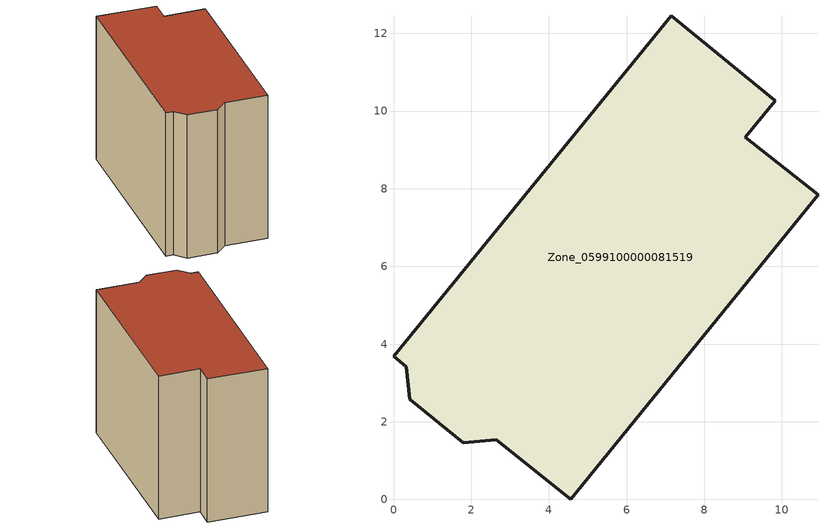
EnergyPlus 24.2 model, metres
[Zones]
Zone_0599100000081519
 floor ground (C_G): 9.06,9.33 10.93,7.85 4.57,0 2.64,1.54 1.79,1.46 0.42,2.58 0.33,3.42 0,3.69 7.15,12.46 9.83,10.27 z0
 wall outside (C_F): 0.33,3.42 0.42,2.58 1.79,1.46 2.64,1.54 4.57,0 10.93,7.85 9.06,9.33 9.83,10.27 7.15,12.46 0,3.69 0.33,3.42 z0:8.91
 roof outside (C_R): 7.15,12.46 0,3.69 0.33,3.42 0.42,2.58 1.79,1.46 2.64,1.54 4.57,0 10.93,7.85 9.06,9.33 9.83,10.27 z8.91
[BUILDING]
Pand.0599100000081519: North Axis=0; Terrain=City; Loads Convergence Tolerance Value=0.04; Temperature Convergence Tolerance Value=0.4; Solar Distribution=FullExterior; Maximum Number of Warmup Days=25; Minimum Number of Warmup Days=1
[Site:Location]
Rotterdam.The.Hague.AP_ZH_NLD Design_Conditions: Latitude=51.96; Longitude=4.45; Time Zone=1; Elevation=-4.5
[SITE:GROUNDTEMPERATURE:BUILDINGSURFACE]
18, 18, 18, 18, 18, 18, 18, 18, 18, 18, 18, 18
[MATERIAL] Thermal Absorptance=0.9; Solar Absorptance=0.7; Visible Absorptance=0.7
Name | Roughness | Thickness | Conductivity | Density | Specific Heat
G.TI.1946 | MediumSmooth | 0.15 | 1 | 540 | 1210
F.TI.1946 | Rough | 0.3 | 0.857143 | 1920 | 840
R.TI.1946 | MediumRough | 0.2 | 0.1 | 1500 | 1000
[CONSTRUCTION]
C_G: G.TI.1946
C_F: F.TI.1946
C_R: R.TI.1946
[ZONE]
Zone_0599100000081519: Type=1; Multiplier=1; Ceiling Height=Autocalculate; Volume=Autocalculate; Floor Area=autocalculate; Part of Total Floor Area=Yes
[ZONEINFILTRATION:DESIGNFLOWRATE]
Infil_Zone_0599100000081519: Zone or ZoneList or Space or SpaceList=Zone_0599100000081519; Schedule=AlwaysOn; Design Flow Rate Calculation Method=Flow/Area; Flow Rate per Floor Area=0.003; Constant Term Coefficient=1; Temperature Term Coefficient=0; Velocity Term Coefficient=0; Velocity Squared Term Coefficient=0
[HVACTEMPLATE:ZONE:IDEALLOADSAIRSYSTEM]
Zone_0599100000081519: Maximum Heating Supply Air Temperature=50; Minimum Cooling Supply Air Temperature=13; Maximum Heating Supply Air Humidity Ratio=0.0156; Minimum Cooling Supply Air Humidity Ratio=0.0077; Heating Limit=NoLimit; Cooling Limit=NoLimit; Dehumidification Control Type=ConstantSensibleHeatRatio; Cooling Sensible Heat Ratio=0.7; Dehumidification Setpoint=60; Humidification Control Type=None; Humidification Setpoint=30; Outdoor Air Method=None; Outdoor Air Flow Rate per Person=0.00944; Outdoor Air Flow Rate per Zone Floor Area=0; Outdoor Air Flow Rate per Zone=0; Demand Controlled Ventilation Type=None; Outdoor Air Economizer Type=NoEconomizer; Heat Recovery Type=None; Sensible Heat Recovery Effectiveness=0.7; Latent Heat Recovery Effectiveness=0.65
[ZONECONTROL:THERMOSTAT]
ThermostatControl_Zone_0599100000081519: Zone or ZoneList=Zone_0599100000081519; Control Type Schedule=DualSetpointControlType; Control 1=Thermostat_Zone_0599100000081519; Temperature Difference Between Cutout And Setpoint=0
[THERMOSTATSETPOINT:DUALSETPOINT]
Thermostat_Zone_0599100000081519: Heating Setpoint Temperature Schedule=HeatingSetpoint_Zone_0599100000081519; Cooling Setpoint Temperature Schedule=CoolingSetpoint_Zone_0599100000081519
[SCHEDULE:COMPACT]
HeatingSetpoint_Zone_0599100000081519: Through: 12/31, For: AllDays, Until: 24:00, 21
CoolingSetpoint_Zone_0599100000081519: Through: 12/31, For: AllDays, Until: 24:00, 24
DualSetpointControlType: Through: 12/31, For: AllDays, Until: 24:00, 4
AlwaysOn: Through: 12/31, For: AllDays, Until: 24:00, 1
